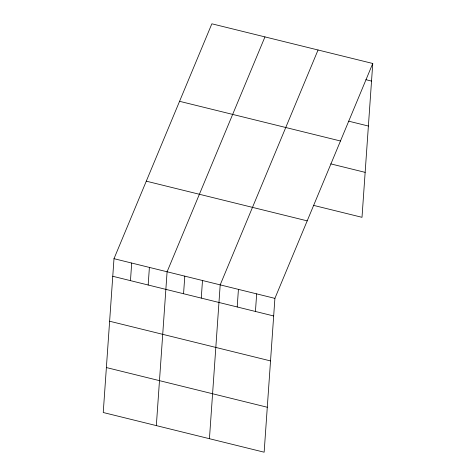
<?xml version="1.0" encoding="UTF-8"?>
<svg xmlns="http://www.w3.org/2000/svg" width="476" height="476" viewBox="0 0 476 476"><rect width="100%" height="100%" fill="white"/><g stroke="black" fill="none" stroke-linecap="round" stroke-linejoin="round"><path stroke-width="0.71" d="M113.996 258.682L103.238 412.513L264.144 452.2L274.902 298.369L372.762 63.486L211.856 23.8L113.996 258.682L274.902 298.369M130.466 280.638L131.697 263.05M148.167 285.005L149.399 267.411M156.336 425.609L167.094 271.778L264.954 36.896M183.563 293.74L184.795 276.145M201.265 298.101L202.496 280.513M209.44 438.705L220.192 284.874L318.051 49.992M237.203 306.966L238.428 289.372M255.434 311.465L256.665 293.87M372.762 63.486L362.004 217.318L313.607 205.382M365.919 79.694L371.53 81.081M348.747 121.196L368.388 126.039M179.559 101.311L340.465 140.997M330.778 163.881L365.146 172.36M146.293 181.172L307.193 220.858M112.764 276.276L273.67 315.963M109.623 321.235L270.529 360.921M106.386 367.555L267.286 407.242"/></g></svg>
